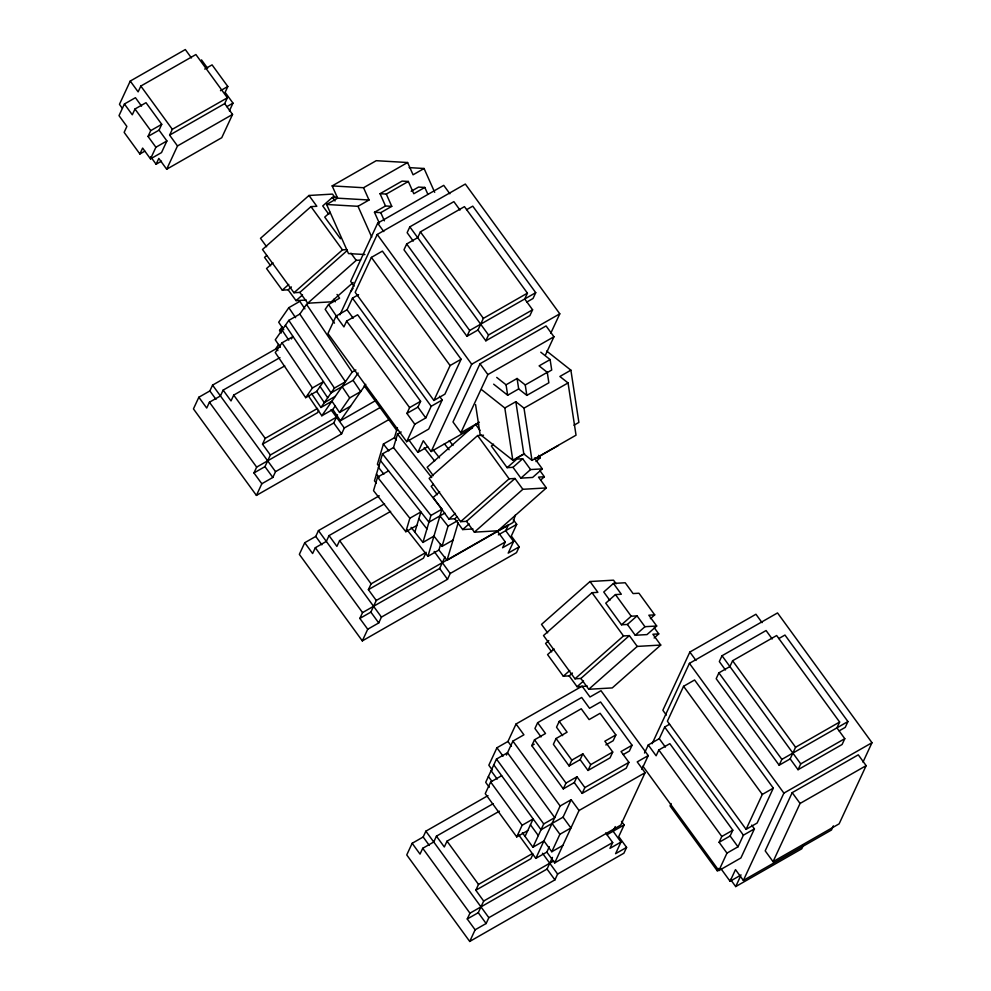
<?xml version="1.0" encoding="UTF-8"?>
<svg xmlns="http://www.w3.org/2000/svg" width="991" height="991" viewBox="0 0 991 991"><rect width="100%" height="100%" fill="white"/><g stroke="black" fill="none" stroke-linecap="round" stroke-linejoin="round"><path stroke-width="1.49" d="M397.441 427.616L394.43 437.737L383.418 444.03L377.398 464.259L379.194 466.538M401.182 431.977L397.515 434.083L393.501 447.56L382.489 453.866L374.462 480.821L376.345 483.212M388.559 470.874L377.546 477.166L373.533 490.656L405.852 531.721L416.864 525.416M405.852 531.721L409.853 518.231L420.865 511.938L414.857 532.155M411.092 527.373L422.934 542.424L430.949 515.456L441.961 509.151L393.501 447.56M407.016 529.764L427.926 556.335L441.961 509.151M427.926 556.335L438.939 550.03L440.661 544.257M422.934 542.424L433.947 536.119L442.023 546.388L448.031 526.159L457.83 520.56M438.939 550.03L447.015 560.299L458.189 522.753M515.295 515.085L513.09 522.492L447.015 560.299M191.436 57.961L185.317 49.55L130.255 81.064L119.453 104.34L122.079 107.945M141.552 106.111L135.433 97.7L124.42 103.993L119.007 115.637L126.885 126.452L124.135 132.36L139.88 153.989L144.785 151.189M150.706 156.813L156.107 164.233L158.808 158.411L166.686 169.226L177.488 145.95L169.61 135.135L224.672 103.621L227.385 97.799L195.896 54.542L140.833 86.056L138.133 91.878L130.255 81.064M139.88 153.989L142.63 148.08L150.496 158.894L155.897 147.25L148.031 136.436L159.043 130.143L161.744 124.321L145.999 102.692L134.987 108.998L132.286 114.807L124.42 103.993M148.031 136.436L150.731 130.626L161.744 124.321M159.043 130.143L166.909 140.957L161.508 152.589L150.496 158.894M169.61 135.135L172.323 129.313L227.385 97.799M204.728 69.073L212.074 64.873L227.819 86.502L225.118 92.324L232.984 103.138L229.392 110.893M224.672 103.621L232.551 114.436L221.749 137.712L166.686 169.226M277.319 348.064L212.57 385.127L209.857 390.937L198.844 397.242L193.443 408.887L256.421 495.401L389.141 419.441M279.957 357.59L223.136 390.12L220.436 395.942L209.423 402.235L206.723 408.057L198.844 397.242M284.739 365.902L233.715 395.112L231.014 400.934L223.136 390.12M256.421 495.401L261.822 483.757L253.956 472.942L264.969 466.637L270.37 455.005L262.504 444.191L265.204 438.369L317.578 408.391M253.956 472.942L256.657 467.12L333.744 423.008L337.522 414.857M449.864 193.765L443.745 185.354L377.67 223.173L350.653 281.37L354.146 286.176M358.593 294.649L352.474 298.142L347.073 309.787L336.06 316.092L327.947 333.546L406.669 441.689L428.694 429.078L442.209 399.98L439.496 396.251M339.913 314.841L377.224 234.471L465.324 184.053L559.791 313.813L550.785 333.224M371.39 257.4L355.174 292.32L433.897 400.463L444.909 394.158L461.112 359.238L382.402 251.107L371.39 257.4L450.1 365.543L433.897 400.463M261.822 483.757L272.835 477.451L275.535 471.642L341.61 433.823L344.311 428.001L380.581 407.251M406.669 441.689L414.771 424.222L406.905 413.42L417.917 407.115L420.618 401.293L357.64 314.779L346.627 321.084L343.927 326.906L336.06 316.092M318.644 410.348L317.554 412.677L262.504 444.191M459.997 210.055L453.878 201.644L409.828 226.852L407.128 232.674L413.247 241.086M406.682 243.972L403.981 249.794L466.959 336.308L477.972 330.003L483.373 318.359L527.423 293.15L464.445 206.636L420.395 231.857L417.694 237.667L406.682 243.972L469.66 330.486L466.959 336.308M379.243 495.81L318.458 530.594L315.757 536.416L304.745 542.721L299.344 554.365L362.322 640.88L516.497 552.644L519.197 546.821L511.319 536.007L516.72 524.363L513.227 519.557M384.533 503.824L329.037 535.586L326.336 541.408L315.324 547.713L312.623 553.535L304.745 542.721M390.64 511.381L339.603 540.591L336.903 546.4L329.037 535.586M406.905 413.42L409.605 407.598L420.618 401.293M414.771 424.222L425.783 417.929L431.196 406.285L442.209 399.98M408.837 439.93L417.892 452.367L423.293 440.722L431.159 451.537L472.546 427.852M431.159 451.537L471.691 364.242L559.791 313.813M368.392 589.657L371.092 583.848L426.155 552.334L423.454 558.156L368.392 589.657L376.27 600.472L370.857 612.116L359.844 618.421L367.723 629.235L362.322 640.88M477.972 330.003L485.838 340.817L488.538 334.995L532.588 309.787L524.722 298.972L527.423 293.15M359.844 618.421L362.545 612.599L439.632 568.487L445.046 556.843M545.583 354.766L553.944 336.754L546.078 325.94L480.003 363.759L452.986 421.955L460.852 432.77L479.359 422.178M460.852 432.77L487.869 374.573L553.944 336.754M367.723 629.235L378.735 622.93L381.436 617.108L447.511 579.301L450.211 573.479L505.274 541.966L497.408 531.151L508.42 524.846L505.707 530.668L513.586 541.482L508.185 553.127L519.197 546.821M466.637 209.658L472.757 206.153L535.735 292.667L533.034 298.489L526.915 301.995M532.588 309.787L529.888 315.609L485.838 340.817M505.274 541.966L502.573 547.788L513.586 541.482M487.981 795.624L425.87 831.176L423.169 836.999L412.157 843.291L406.744 854.936L469.722 941.45L623.896 853.214L626.597 847.392L618.731 836.577L624.132 824.946L621.506 821.341M493.27 803.651L436.436 836.169L433.736 841.991L422.723 848.296L420.023 854.106L412.157 843.291M499.39 811.183L447.015 841.161L444.315 846.983L436.436 836.169M641.846 769.363L648.238 755.588L601.004 690.702L589.992 696.995L582.126 686.181L516.051 724L507.949 741.466L496.937 747.759L488.823 765.225L492.329 770.032M522.368 832.725L532.923 847.231L543.725 823.942L554.737 817.637L507.503 752.764L496.491 759.056L485.689 782.345L489.269 787.25M501.669 775.693L490.656 781.998L485.243 793.642L516.732 836.899L527.745 830.594M506.426 755.08L512.904 741.119L523.917 734.814L516.051 724M623.24 754.572L629.359 751.067L632.06 745.257L600.571 702L589.558 708.292L581.68 697.478L537.63 722.699L534.929 728.509L541.061 736.92M574.297 782.58L582.163 793.395L584.863 787.572L576.997 776.758L574.297 782.58L563.284 788.886L531.795 745.628L534.496 739.806L545.508 733.513L537.63 722.699M469.722 941.45L475.123 929.806L467.257 918.991L478.269 912.699L483.67 901.054L475.804 890.24L478.504 884.418L532.217 853.672M467.257 918.991L469.957 913.182L547.044 869.057L552.445 857.413M605.835 744.947L613.169 740.735L615.869 734.926L600.125 713.297L589.112 719.59L581.246 708.776L559.221 721.386L556.521 727.208L562.64 735.619M559.221 721.386L567.087 732.2L556.075 738.506L553.374 744.315L569.119 765.944L580.131 759.651L582.832 753.829L590.71 764.643L588.01 770.465L580.131 759.651M516.732 836.899L522.133 825.255L533.146 818.95L525.044 836.416M475.123 929.806L486.135 923.513L488.848 917.691L554.923 879.872L557.623 874.05L612.686 842.536L605.687 832.923M569.119 765.944L571.819 760.134L582.832 753.829M533.022 854.069L530.866 858.726L475.804 890.24M563.284 788.886L565.985 783.063L576.997 776.758M518.566 834.67L535.821 858.379L560.138 806.005L571.15 799.7L579.029 810.514L554.712 862.901L546.834 852.087L549.336 846.71M493.791 764.879L541.024 829.764L563.049 817.166L571.15 799.7M532.923 847.231L543.935 840.925L551.801 851.74L559.903 834.273L570.915 827.981L563.049 817.166M615.869 734.926L604.857 741.218L612.735 752.033L610.035 757.855L588.01 770.465M632.06 745.257L621.047 751.55L628.913 762.364L626.213 768.186L582.163 793.395M762.067 622.658L755.935 614.247L689.86 652.066L662.855 710.262L666.348 715.068M644.522 753.036L648.263 744.972L659.275 738.679L664.676 727.035L669.569 724.235M652.115 743.733L689.426 663.363L777.526 612.933L871.993 742.705L862.988 762.104M615.275 826.593L613.119 831.238L620.985 842.053L615.584 853.697L626.597 847.392M683.579 686.292L667.377 721.213L746.099 829.356L757.112 823.05L773.314 788.13L694.592 679.987L683.579 686.292L762.302 794.435L746.099 829.356M612.686 842.536L609.973 848.358L620.985 842.053M648.238 755.588L637.225 761.881L645.104 772.695L620.787 825.082L554.712 862.901M642.862 766.167L718.871 870.581L726.973 853.115L719.107 842.3L730.119 835.995L732.82 830.185L669.842 743.671L658.829 749.976L656.129 755.786L648.263 744.972M772.2 638.947L766.08 630.536L722.03 655.745L719.317 661.567L725.449 669.978M718.884 672.864L716.183 678.686L779.161 765.201L790.174 758.895L795.575 747.251L839.625 722.043L776.647 635.528L732.597 660.737L729.896 666.559L718.884 672.864L781.862 759.379L779.161 765.201M671.105 803.565L670.027 805.894L717.261 870.779L721.225 868.512M719.107 842.3L721.807 836.478L732.82 830.185M717.261 870.779L718.339 868.45M726.973 853.115L737.985 846.81L743.399 835.178L754.411 828.872L751.686 825.144M721.039 868.822L730.094 881.259L735.495 869.615L743.361 880.429L831.461 830.012L833.394 825.85M754.411 828.872L740.896 857.971L718.871 870.581M730.454 879.376L735.706 886.586L740.5 876.242M743.361 880.429L783.893 793.122L871.993 742.705M790.174 758.895L798.04 769.71L800.74 763.888L844.79 738.679L836.924 727.865L839.625 722.043M792.205 792.639L765.188 850.848L773.054 861.662L839.129 823.843L866.146 765.647L858.28 754.832L792.205 792.639L800.071 803.453L773.054 861.662M778.839 638.551L784.959 635.045L847.937 721.559L845.236 727.382L839.117 730.887M844.79 738.679L842.09 744.501L798.04 769.71M803.577 844.902L801.781 848.779L735.706 886.586M304.918 308.882L299.839 301.363L288.827 307.668L278.694 322.236L283.773 329.755M281.271 333.001L279.573 330.499L282.113 326.857M309.019 302.986L306.566 304.386L299.815 314.085L288.802 320.39L275.287 339.814L280.366 347.333M278.706 344.434L276.167 348.076L277.889 350.628M291.342 338.959L293.026 336.531L282.014 342.836L275.263 352.548L305.686 397.664L316.699 391.358L323.45 381.646L312.438 387.952L305.686 397.664M337.039 294.438L339.579 298.204L328.566 304.497L325.184 309.353L334.487 323.14M350.591 291.899L353.118 288.257M311.422 393.402L320.935 407.499L334.438 388.076L345.45 381.77L299.815 314.085M308.028 395.322L321.815 415.762L352.201 372.059L355.88 369.965M321.815 415.762L332.827 409.456L335.354 405.815M285.42 325.246L331.068 392.931L353.081 380.321L358.147 373.037M320.935 407.499L331.948 401.194L339.554 412.479L349.687 397.911L360.699 391.606L353.081 380.321M332.827 409.456L340.433 420.741L365.766 384.322M335.107 197.704L332.493 194.1L308.981 195.475L260.497 238.336L266.616 246.747M308.981 195.475L316.847 206.289L310.976 206.624L262.491 249.484L293.98 292.741L299.852 292.395L347.184 250.562M266.703 255.467L264.547 257.375L270.667 265.786M336.829 197.11L332.431 197.37L322.732 205.942L328.851 214.353M273.008 262.813L266.542 268.524L282.286 290.152L288.158 289.818L291.391 286.956M330.114 212.334L324.726 217.103L340.47 238.732M282.286 290.152L288.753 284.442M293.98 292.741L342.465 249.881L346.875 249.621M288.158 289.818L296.036 300.632L302.503 294.922M299.852 292.395L307.73 303.209L356.215 260.36L360.625 260.1M353.168 282.46L331.229 301.846L307.73 303.209M478.566 424.235L475.63 424.408L427.146 467.269L433.265 475.68M483.497 435.222L477.625 435.557L429.14 478.418L460.629 521.675L466.501 521.34L514.986 478.48L522.864 489.294L546.363 487.931L538.497 477.117L544.369 476.77L539.872 470.589M433.352 484.401L431.196 486.308L437.316 494.72M439.657 491.747L433.191 497.47L448.935 519.098L454.807 518.751L456.962 516.844M493.53 444.129L491.375 446.037L507.119 467.665L512.991 467.318L522.691 458.746L530.569 469.561L542.312 468.879L534.446 458.065L540.318 457.731L538.571 455.327M448.935 519.098L455.402 513.375M507.119 467.665L516.819 459.093L522.691 458.746M460.629 521.675L509.114 478.814L514.986 478.48M536.007 461.533L540.318 457.731M454.807 518.751L462.686 529.566L469.152 523.855M512.991 467.318L520.87 478.133L530.569 469.561M542.312 468.879L532.625 477.451L520.87 478.133M466.501 521.34L474.379 532.155L522.864 489.294M540.913 479.83L544.369 476.77M546.363 487.931L497.878 530.792L474.379 532.155M616.142 583.773L613.516 580.169L590.004 581.531L541.52 624.392L547.639 632.803M590.004 581.531L597.883 592.345L591.999 592.692L543.514 635.553L575.003 678.81L580.887 678.463L629.372 635.603L637.238 646.417L660.749 645.054L652.871 634.24L658.755 633.906L654.258 627.724M548.803 640.582L545.57 643.444L551.702 651.855M650.393 618.669L654.704 614.854L638.96 593.225L633.076 593.572L625.21 582.758L613.454 583.439L603.754 592.011L609.874 600.422M554.031 648.882L547.565 654.593L563.309 676.221L569.193 675.887L572.426 673.025M613.454 583.439L621.332 594.253L615.448 594.588L605.749 603.16L621.493 624.788L627.377 624.454L637.064 615.882L644.943 626.696L656.699 626.015L648.82 615.2L654.704 614.854M563.309 676.221L569.775 670.511M621.493 624.788L631.193 616.216L637.064 615.882M575.003 678.81L623.488 635.949L629.372 635.603M569.193 675.887L577.059 686.701L583.526 680.978M627.377 624.454L635.243 635.268L644.943 626.696M656.699 626.015L646.999 634.587L635.243 635.268M580.887 678.463L588.753 689.278L637.238 646.417M654.134 637.981L658.755 633.906M660.749 645.054L612.265 687.915L588.753 689.278M220.473 90.701L227.819 86.502M155.897 147.25L166.909 140.957M226.865 106.644L232.984 103.138M177.488 145.95L232.551 114.436M156.107 164.233L161.483 161.161M332.171 185.899L363.548 187.733L369.024 200.009L337.634 198.175L332.171 185.899L376.221 160.691L407.598 162.524L413.074 174.8L424.074 168.495L434.702 192.341M364.923 254.538L348.498 253.572L326.621 204.48L337.634 198.175M363.548 187.733L407.598 162.524M326.621 204.48L358.011 206.314L369.024 200.009M380.036 193.703L386.304 194.075L391.767 206.351L385.499 205.979L380.036 193.703L402.061 181.105L408.329 181.464L413.792 193.74L424.805 187.435L427.852 194.261M386.304 194.075L408.329 181.464M379.342 223.198L374.487 212.285L385.499 205.979M411.191 191.275L418.536 187.076L424.805 187.435M374.487 212.285L380.755 212.644L391.767 206.351M279.573 330.499L282.224 328.987M335.317 396.338L324.305 402.643L316.699 391.358M469.66 330.486L535.735 292.667M339.554 412.479L350.566 406.174M270.37 455.005L336.445 417.186M340.433 420.741L376.109 400.314M450.1 365.543L461.112 359.238M496.726 377.41L506.067 384.793L517.079 378.488L525.242 384.942L526.84 395.384L548.865 382.786L547.267 372.343L539.104 365.877L550.116 359.584L551.714 370.027L546.821 372.827M525.242 384.942L547.267 372.343M493.654 384.174L507.665 395.236L518.677 388.93L526.84 395.384M417.892 452.367L427.678 446.768M481.824 389.822L504.815 407.995L515.828 401.689L524.004 408.143L531.981 460.381L576.031 435.173L568.054 382.935L559.878 376.481L570.89 370.176L578.88 422.414L573.975 425.213M524.004 408.143L568.054 382.935M475.569 404.563L480.127 434.405L512.805 460.233L523.818 453.928L531.981 460.381M517.24 457.916L524.586 453.717M536.416 458.077L558.441 445.467M444.86 513.09L428.942 522.195L380.482 460.604M442.023 546.388L453.036 540.083M376.27 600.472L496.057 531.919M498.374 534.867L516.72 524.363M531.795 745.628L534.236 744.229M590.71 764.643L612.735 752.033M584.863 787.572L628.913 762.364M579.029 810.514L645.104 772.695M535.821 858.379L546.834 852.087M551.801 851.74L562.814 845.434M483.67 901.054L553.771 860.931M607 834.744L624.132 824.946M781.862 759.379L847.937 721.559M762.302 794.435L773.314 788.13M800.071 803.453L866.146 765.647M730.094 881.259L741.107 874.954M296.036 300.632L306.318 300.038M462.686 529.566L472.967 528.971M577.059 686.701L587.341 686.094M409.134 167.615L424.074 168.495M546.685 351.049L570.89 370.176M540.776 352.201L550.116 359.584M449.208 440.599L453.011 445.43M444.352 443.72L449.096 449.753M432.856 449.418L439.509 457.879M424.198 447.709L434.653 460.988M397.515 434.083L431.717 477.563M394.43 437.737L396.227 440.016M383.418 444.03L388.806 450.88M439.954 515.89L448.031 526.159M382.489 453.866L430.949 515.456M378.475 467.343L383.864 474.194M418.859 518.677L426.948 528.934M376.469 474.082L379.169 477.501M377.546 477.166L409.853 518.231M420.395 231.857L483.373 318.359M732.597 660.737L795.575 747.251M409.828 226.852L488.538 334.995M722.03 655.745L800.74 763.888M377.67 223.173L383.79 231.584M480.003 363.759L487.869 374.573M689.86 652.066L695.992 660.477M377.224 234.471L471.691 364.242M689.426 663.363L783.893 793.122M332.431 197.37L335.045 200.975M615.448 594.588L631.193 616.216M350.963 253.151L356.215 260.36M475.63 424.408L480.003 430.416M310.976 206.624L342.465 249.881M477.625 435.557L509.114 478.814M591.999 592.692L623.488 635.949M201.495 59.881L207.627 68.292M352.474 298.142L431.196 406.285M664.676 727.035L743.399 835.178M347.073 309.787L353.192 318.198M417.917 407.115L425.783 417.929M659.275 738.679L665.395 747.09M730.119 835.995L737.985 846.81M346.627 321.084L409.605 407.598M658.829 749.976L721.807 836.478M364.18 385.747L396.883 430.664M140.833 86.056L172.323 129.313M134.987 108.998L150.731 130.626M330.994 409.704L344.311 428.001M434.169 551.43L450.211 573.479M333.744 423.008L341.61 433.823M439.632 568.487L447.511 579.301M556.075 738.506L571.819 760.134M534.496 739.806L565.985 783.063M512.904 741.119L560.138 806.005M507.949 741.466L511.443 746.273M496.937 747.759L503.056 756.17M552.037 823.459L559.903 834.273M233.715 395.112L265.204 438.369M339.603 540.591L371.092 583.848M496.491 759.056L543.725 823.942M212.57 385.127L275.535 471.642M318.458 530.594L381.436 617.108M491.09 770.701L497.209 779.112M530.445 824.772L538.324 835.586M209.857 390.937L215.988 399.348M264.969 466.637L272.835 477.451M315.757 536.416L321.877 544.827M370.857 612.116L378.735 622.93M488.39 776.523L491.883 781.329M490.656 781.998L522.133 825.255M542.486 853.251L557.623 874.05M209.423 402.235L256.657 467.12M315.324 547.713L362.545 612.599M547.044 869.057L554.923 879.872M447.015 841.161L478.504 884.418M425.87 831.176L488.848 917.691M423.169 836.999L429.289 845.41M478.269 912.699L486.135 923.513M422.723 848.296L469.957 913.182M333.67 299.294L335.354 301.797M328.566 304.497L337.014 317.033M306.566 304.386L352.201 372.059M288.827 307.668L295.591 317.69M342.081 386.626L349.687 397.911M288.802 320.39L334.438 388.076M282.051 330.102L288.802 340.136M320.081 386.502L327.687 397.787M282.014 342.836L312.438 387.952M380.755 212.644L384.409 220.832M358.011 206.314L371.749 237.171M517.079 378.488L518.677 388.93M515.828 401.689L523.818 453.928M506.067 384.793L507.665 395.236M504.815 407.995L512.805 460.233"/></g></svg>
